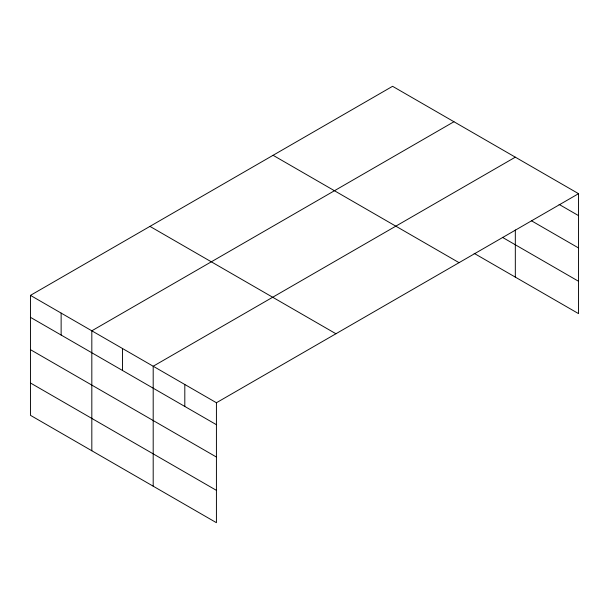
<?xml version="1.0" encoding="UTF-8"?>
<svg xmlns="http://www.w3.org/2000/svg" width="609" height="609" viewBox="0 0 609 609"><rect width="100%" height="100%" fill="white"/><g stroke="black" fill="none" stroke-linecap="round" stroke-linejoin="round"><path stroke-width="0.91" d="M30.45 295.373L216.423 402.747L216.423 522.697L30.45 415.323L30.45 295.373L392.577 86.303L578.55 193.677L578.55 313.627L474.137 253.344M453.949 121.739L91.822 330.809L91.822 450.759M515.321 157.168L153.194 366.237L153.194 486.188M216.423 402.747L578.55 193.677M559.092 204.396L578.55 215.632M531.535 220.823L578.55 247.97M502.402 237.32L578.55 281.282M273.076 155.295L459.049 262.669M149.951 226.381L335.924 333.755M30.45 317.327L216.423 424.701M30.45 349.665L216.423 457.039M30.45 382.985L216.423 490.359M515.321 229.974L515.321 277.118M184.809 384.492L184.809 406.447M122.508 348.523L122.508 370.478M61.136 313.095L61.136 335.049"/></g></svg>
